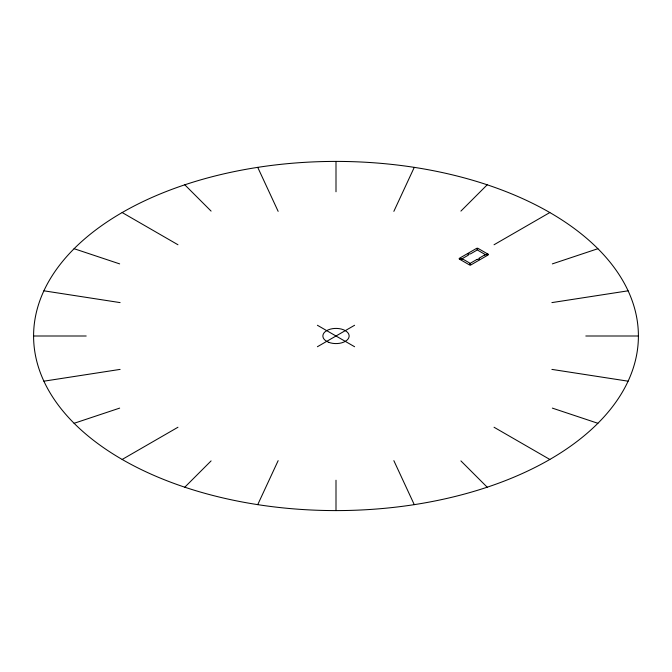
<?xml version="1.0" encoding="UTF-8"?>
<svg xmlns="http://www.w3.org/2000/svg" width="672" height="672" viewBox="0 0 672 672"><rect width="100%" height="100%" fill="white"/><g stroke="black" fill="none" stroke-linecap="round" stroke-linejoin="round"><path stroke-width="1.01" d="M257.737 504.638L278.149 460.648M393.851 211.352L414.263 167.362M184.8 487.2A302.4 174.586 0 0 0 638.4 336A302.4 174.586 0 0 0 184.8 184.8A302.4 174.586 0 0 0 184.8 487.2L211.092 460.9M460.908 211.1L487.2 184.8M122.17 459.455L177.954 427.249M317.402 346.735L354.598 325.265M494.046 244.751L549.83 212.545M74.113 423.293L119.658 408.114M552.342 263.886L597.887 248.707M43.907 381.184L120.103 369.398M551.897 302.602L628.093 290.816M33.6 336L86.192 336M585.808 336L638.4 336M43.907 290.816L120.103 302.602M551.897 369.398L628.093 381.184M74.113 248.707L119.658 263.886M552.342 408.114L597.887 423.293M122.17 212.545L177.954 244.751M317.402 325.265L354.598 346.735M494.046 427.249L549.83 459.455M184.8 184.8L211.092 211.1M460.908 460.9L487.2 487.2M257.737 167.362L278.149 211.352M393.851 460.648L414.263 504.638M336 161.414L336 191.772M336 480.228L336 510.586M467.678 253.512L459.463 258.258A1.092 0.63 0 0 0 459.421 259.115L462.16 258.695L468.426 255.083L467.678 253.512M476.566 248.38L468.124 253.252L468.552 254.142L470.585 253.831L477.296 249.959L476.566 248.38M476.902 259.459L470.19 263.332L470.921 264.911L479.354 260.039L478.934 259.148L476.902 259.459M484.562 255.032L479.06 258.216L479.808 259.778L488.023 255.032A1.084 0.622 0 0 0 488.334 254.453L484.562 255.032M462.588 258.947L459.875 259.375L469.426 264.894A1.084 0.622 0 0 0 470.434 265.07L469.426 262.895L462.588 258.947M488.057 254.176L485.327 254.596L478.061 250.396L477.053 248.228A1.084 0.622 0 0 1 478.061 248.396L488.057 254.176M328.633 342.283A13.146 7.594 0 0 0 349.112 336.538A13.146 7.594 0 0 0 330.254 329.171A13.146 7.594 0 0 0 328.633 342.283"/></g></svg>
